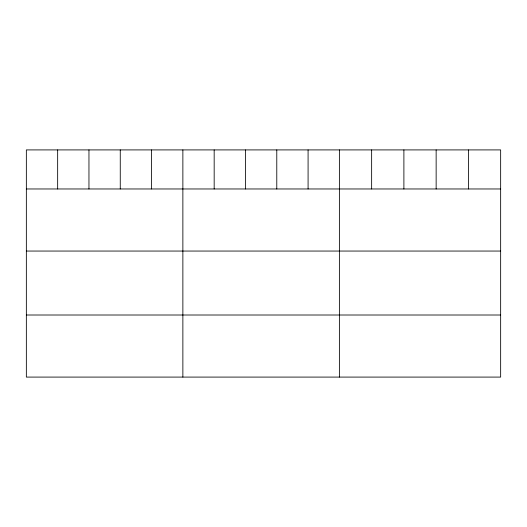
<?xml version="1.0" encoding="UTF-8"?>
<svg xmlns="http://www.w3.org/2000/svg" width="527" height="527" viewBox="0 0 527 527"><rect width="100%" height="100%" fill="white"/><g stroke="black" fill="none" stroke-linecap="round" stroke-linejoin="round"><path stroke-width="0.79" d="M500.65 188.969L500.65 377.088L26.35 377.088L26.35 149.912L500.65 149.912L500.65 188.969L26.35 188.969M26.35 251.05L500.65 251.05M26.35 315.008L500.65 315.008M468.398 149.912L468.398 188.969M436.145 149.912L436.145 188.969M403.893 149.912L403.893 188.969M371.64 149.912L371.64 188.969M339.388 149.912L339.388 377.088M308.084 149.912L308.084 188.969M276.78 149.912L276.78 188.969M245.477 149.912L245.477 188.969M214.173 149.912L214.173 188.969M182.869 149.912L182.869 377.088M151.565 149.912L151.565 188.969M120.261 149.912L120.261 188.969M88.958 149.912L88.958 188.969M57.654 149.912L57.654 188.969"/></g></svg>
